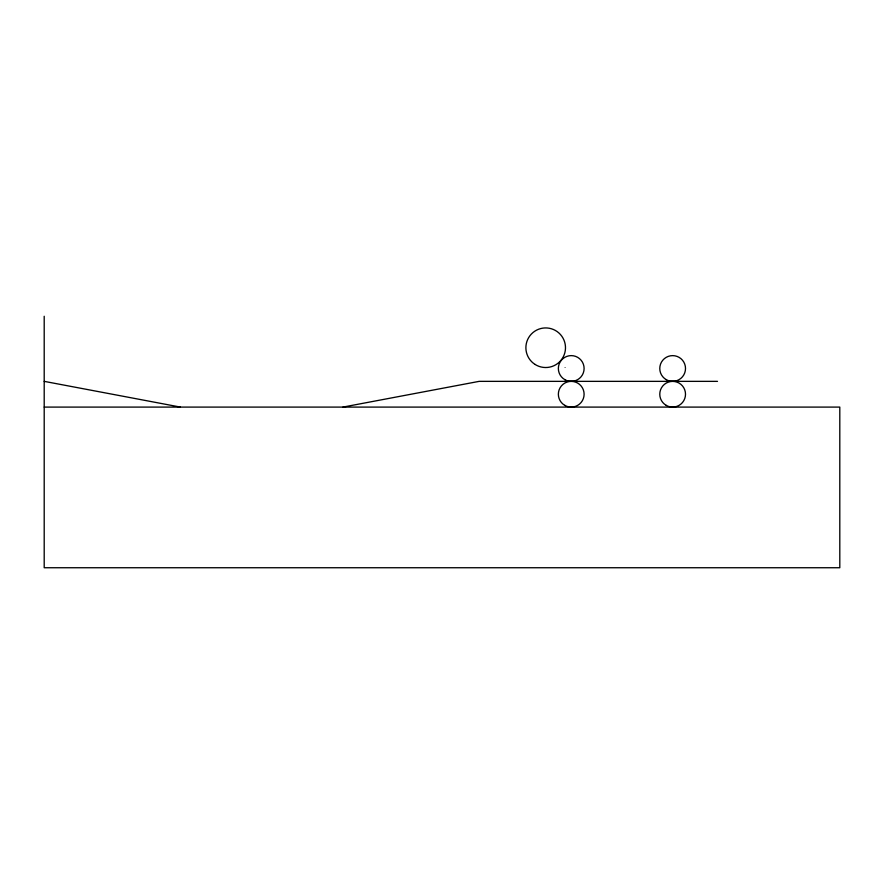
<?xml version="1.0" encoding="UTF-8"?>
<svg xmlns="http://www.w3.org/2000/svg" width="884" height="884" viewBox="0 0 884 884"><rect width="100%" height="100%" fill="white"/><g stroke="black" fill="none" stroke-linecap="round" stroke-linejoin="round"><path stroke-width="0.66" stroke-dasharray="4.42 3.31" d="M564.754 367.512L565.473 367.512"/><path stroke-width="1.33" d="M342.959 407.093L479.161 381.358L717.488 381.358M44.2 407.093L839.8 407.093L839.8 567.738L44.2 567.738L44.2 316.262M44.2 381.358L180.391 407.093M535.085 364.451A19.802 19.802 0 0 0 565.473 348.55A19.802 19.802 0 0 0 536.5 330.185A19.802 19.802 0 0 0 535.085 364.451M564.799 379.634A12.862 12.862 0 0 0 584.103 368.484A12.862 12.862 0 0 0 564.799 357.346A12.862 12.862 0 0 0 564.799 379.634M564.799 405.369A12.862 12.862 0 0 0 584.103 394.22A12.862 12.862 0 0 0 564.799 383.081A12.862 12.862 0 0 0 564.799 405.369M666.216 379.634A12.862 12.862 0 0 0 685.509 368.484A12.862 12.862 0 0 0 666.216 357.346A12.862 12.862 0 0 0 666.216 379.634M666.216 405.369A12.862 12.862 0 0 0 685.509 394.22A12.862 12.862 0 0 0 666.216 383.081A12.862 12.862 0 0 0 666.216 405.369"/></g></svg>
